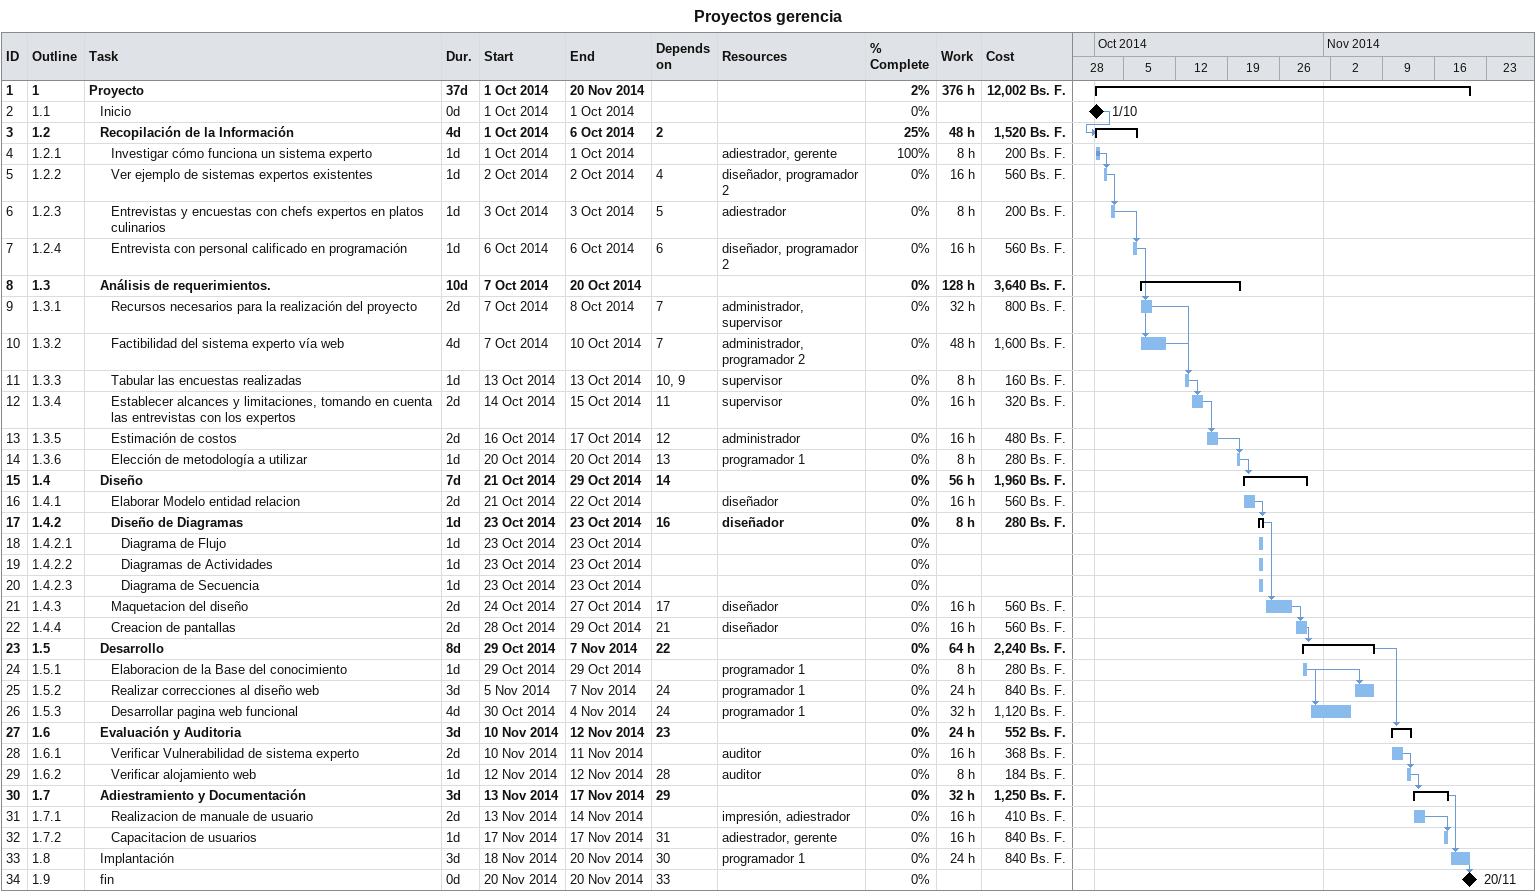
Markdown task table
Proyectos gerencia

| ID | WBS | Task | Duration | Start | Finish | Predecessors | Resources | % complete | Work (h) | Cost (Bs. F.) |
|---|---|---|---|---|---|---|---|---|---|---|
| 1 | 1 | **Proyecto** | 37d | 2014-10-01 | 2014-11-20 |  |  | 2 | 376 | 12002 |
| 2 | 1.1 | Inicio | 0d | 2014-10-01 | 2014-10-01 |  |  | 0 |  |  |
| 3 | 1.2 | **Recopilación de la Información** | 4d | 2014-10-01 | 2014-10-06 | 2 |  | 25 | 48 | 1520 |
| 4 | 1.2.1 | Investigar cómo funciona un sistema experto | 1d | 2014-10-01 | 2014-10-01 |  | adiestrador, gerente | 100 | 8 | 200 |
| 5 | 1.2.2 | Ver ejemplo de sistemas expertos existentes | 1d | 2014-10-02 | 2014-10-02 | 4 | diseñador, programador 2 | 0 | 16 | 560 |
| 6 | 1.2.3 | Entrevistas y encuestas con chefs expertos en platos culinarios | 1d | 2014-10-03 | 2014-10-03 | 5 | adiestrador | 0 | 8 | 200 |
| 7 | 1.2.4 | Entrevista con personal calificado en programación | 1d | 2014-10-06 | 2014-10-06 | 6 | diseñador, programador 2 | 0 | 16 | 560 |
| 8 | 1.3 | **Análisis de requerimientos.** | 10d | 2014-10-07 | 2014-10-20 |  |  | 0 | 128 | 3640 |
| 9 | 1.3.1 | Recursos necesarios para la realización del proyecto | 2d | 2014-10-07 | 2014-10-08 | 7 | administrador, supervisor | 0 | 32 | 800 |
| 10 | 1.3.2 | Factibilidad del sistema experto vía web | 4d | 2014-10-07 | 2014-10-10 | 7 | administrador, programador 2 | 0 | 48 | 1600 |
| 11 | 1.3.3 | Tabular las encuestas realizadas | 1d | 2014-10-13 | 2014-10-13 | 10, 9 | supervisor | 0 | 8 | 160 |
| 12 | 1.3.4 | Establecer alcances y limitaciones, tomando en cuenta las entrevistas con los expertos | 2d | 2014-10-14 | 2014-10-15 | 11 | supervisor | 0 | 16 | 320 |
| 13 | 1.3.5 | Estimación de costos | 2d | 2014-10-16 | 2014-10-17 | 12 | administrador | 0 | 16 | 480 |
| 14 | 1.3.6 | Elección de metodología a utilizar | 1d | 2014-10-20 | 2014-10-20 | 13 | programador 1 | 0 | 8 | 280 |
| 15 | 1.4 | **Diseño** | 7d | 2014-10-21 | 2014-10-29 | 14 |  | 0 | 56 | 1960 |
| 16 | 1.4.1 | Elaborar Modelo entidad relacion | 2d | 2014-10-21 | 2014-10-22 |  | diseñador | 0 | 16 | 560 |
| 17 | 1.4.2 | **Diseño de Diagramas** | 1d | 2014-10-23 | 2014-10-23 | 16 | diseñador | 0 | 8 | 280 |
| 18 | 1.4.2.1 | Diagrama de Flujo | 1d | 2014-10-23 | 2014-10-23 |  |  | 0 |  |  |
| 19 | 1.4.2.2 | Diagramas de Actividades | 1d | 2014-10-23 | 2014-10-23 |  |  | 0 |  |  |
| 20 | 1.4.2.3 | Diagrama de Secuencia | 1d | 2014-10-23 | 2014-10-23 |  |  | 0 |  |  |
| 21 | 1.4.3 | Maquetacion del diseño | 2d | 2014-10-24 | 2014-10-27 | 17 | diseñador | 0 | 16 | 560 |
| 22 | 1.4.4 | Creacion de pantallas | 2d | 2014-10-28 | 2014-10-29 | 21 | diseñador | 0 | 16 | 560 |
| 23 | 1.5 | **Desarrollo** | 8d | 2014-10-29 | 2014-11-07 | 22 |  | 0 | 64 | 2240 |
| 24 | 1.5.1 | Elaboracion de la Base del conocimiento | 1d | 2014-10-29 | 2014-10-29 |  | programador 1 | 0 | 8 | 280 |
| 25 | 1.5.2 | Realizar correcciones al diseño web | 3d | 2014-11-05 | 2014-11-07 | 24 | programador 1 | 0 | 24 | 840 |
| 26 | 1.5.3 | Desarrollar pagina web funcional | 4d | 2014-10-30 | 2014-11-04 | 24 | programador 1 | 0 | 32 | 1120 |
| 27 | 1.6 | **Evaluación y Auditoria** | 3d | 2014-11-10 | 2014-11-12 | 23 |  | 0 | 24 | 552 |
| 28 | 1.6.1 | Verificar Vulnerabilidad de sistema experto | 2d | 2014-11-10 | 2014-11-11 |  | auditor | 0 | 16 | 368 |
| 29 | 1.6.2 | Verificar alojamiento web | 1d | 2014-11-12 | 2014-11-12 | 28 | auditor | 0 | 8 | 184 |
| 30 | 1.7 | **Adiestramiento y Documentación** | 3d | 2014-11-13 | 2014-11-17 | 29 |  | 0 | 32 | 1250 |
| 31 | 1.7.1 | Realizacion de manuale de usuario | 2d | 2014-11-13 | 2014-11-14 |  | impresión, adiestrador | 0 | 16 | 410 |
| 32 | 1.7.2 | Capacitacion de usuarios | 1d | 2014-11-17 | 2014-11-17 | 31 | adiestrador, gerente | 0 | 16 | 840 |
| 33 | 1.8 | Implantación | 3d | 2014-11-18 | 2014-11-20 | 30 | programador 1 | 0 | 24 | 840 |
| 34 | 1.9 | fin | 0d | 2014-11-20 | 2014-11-20 | 33 |  | 0 |  |  |
